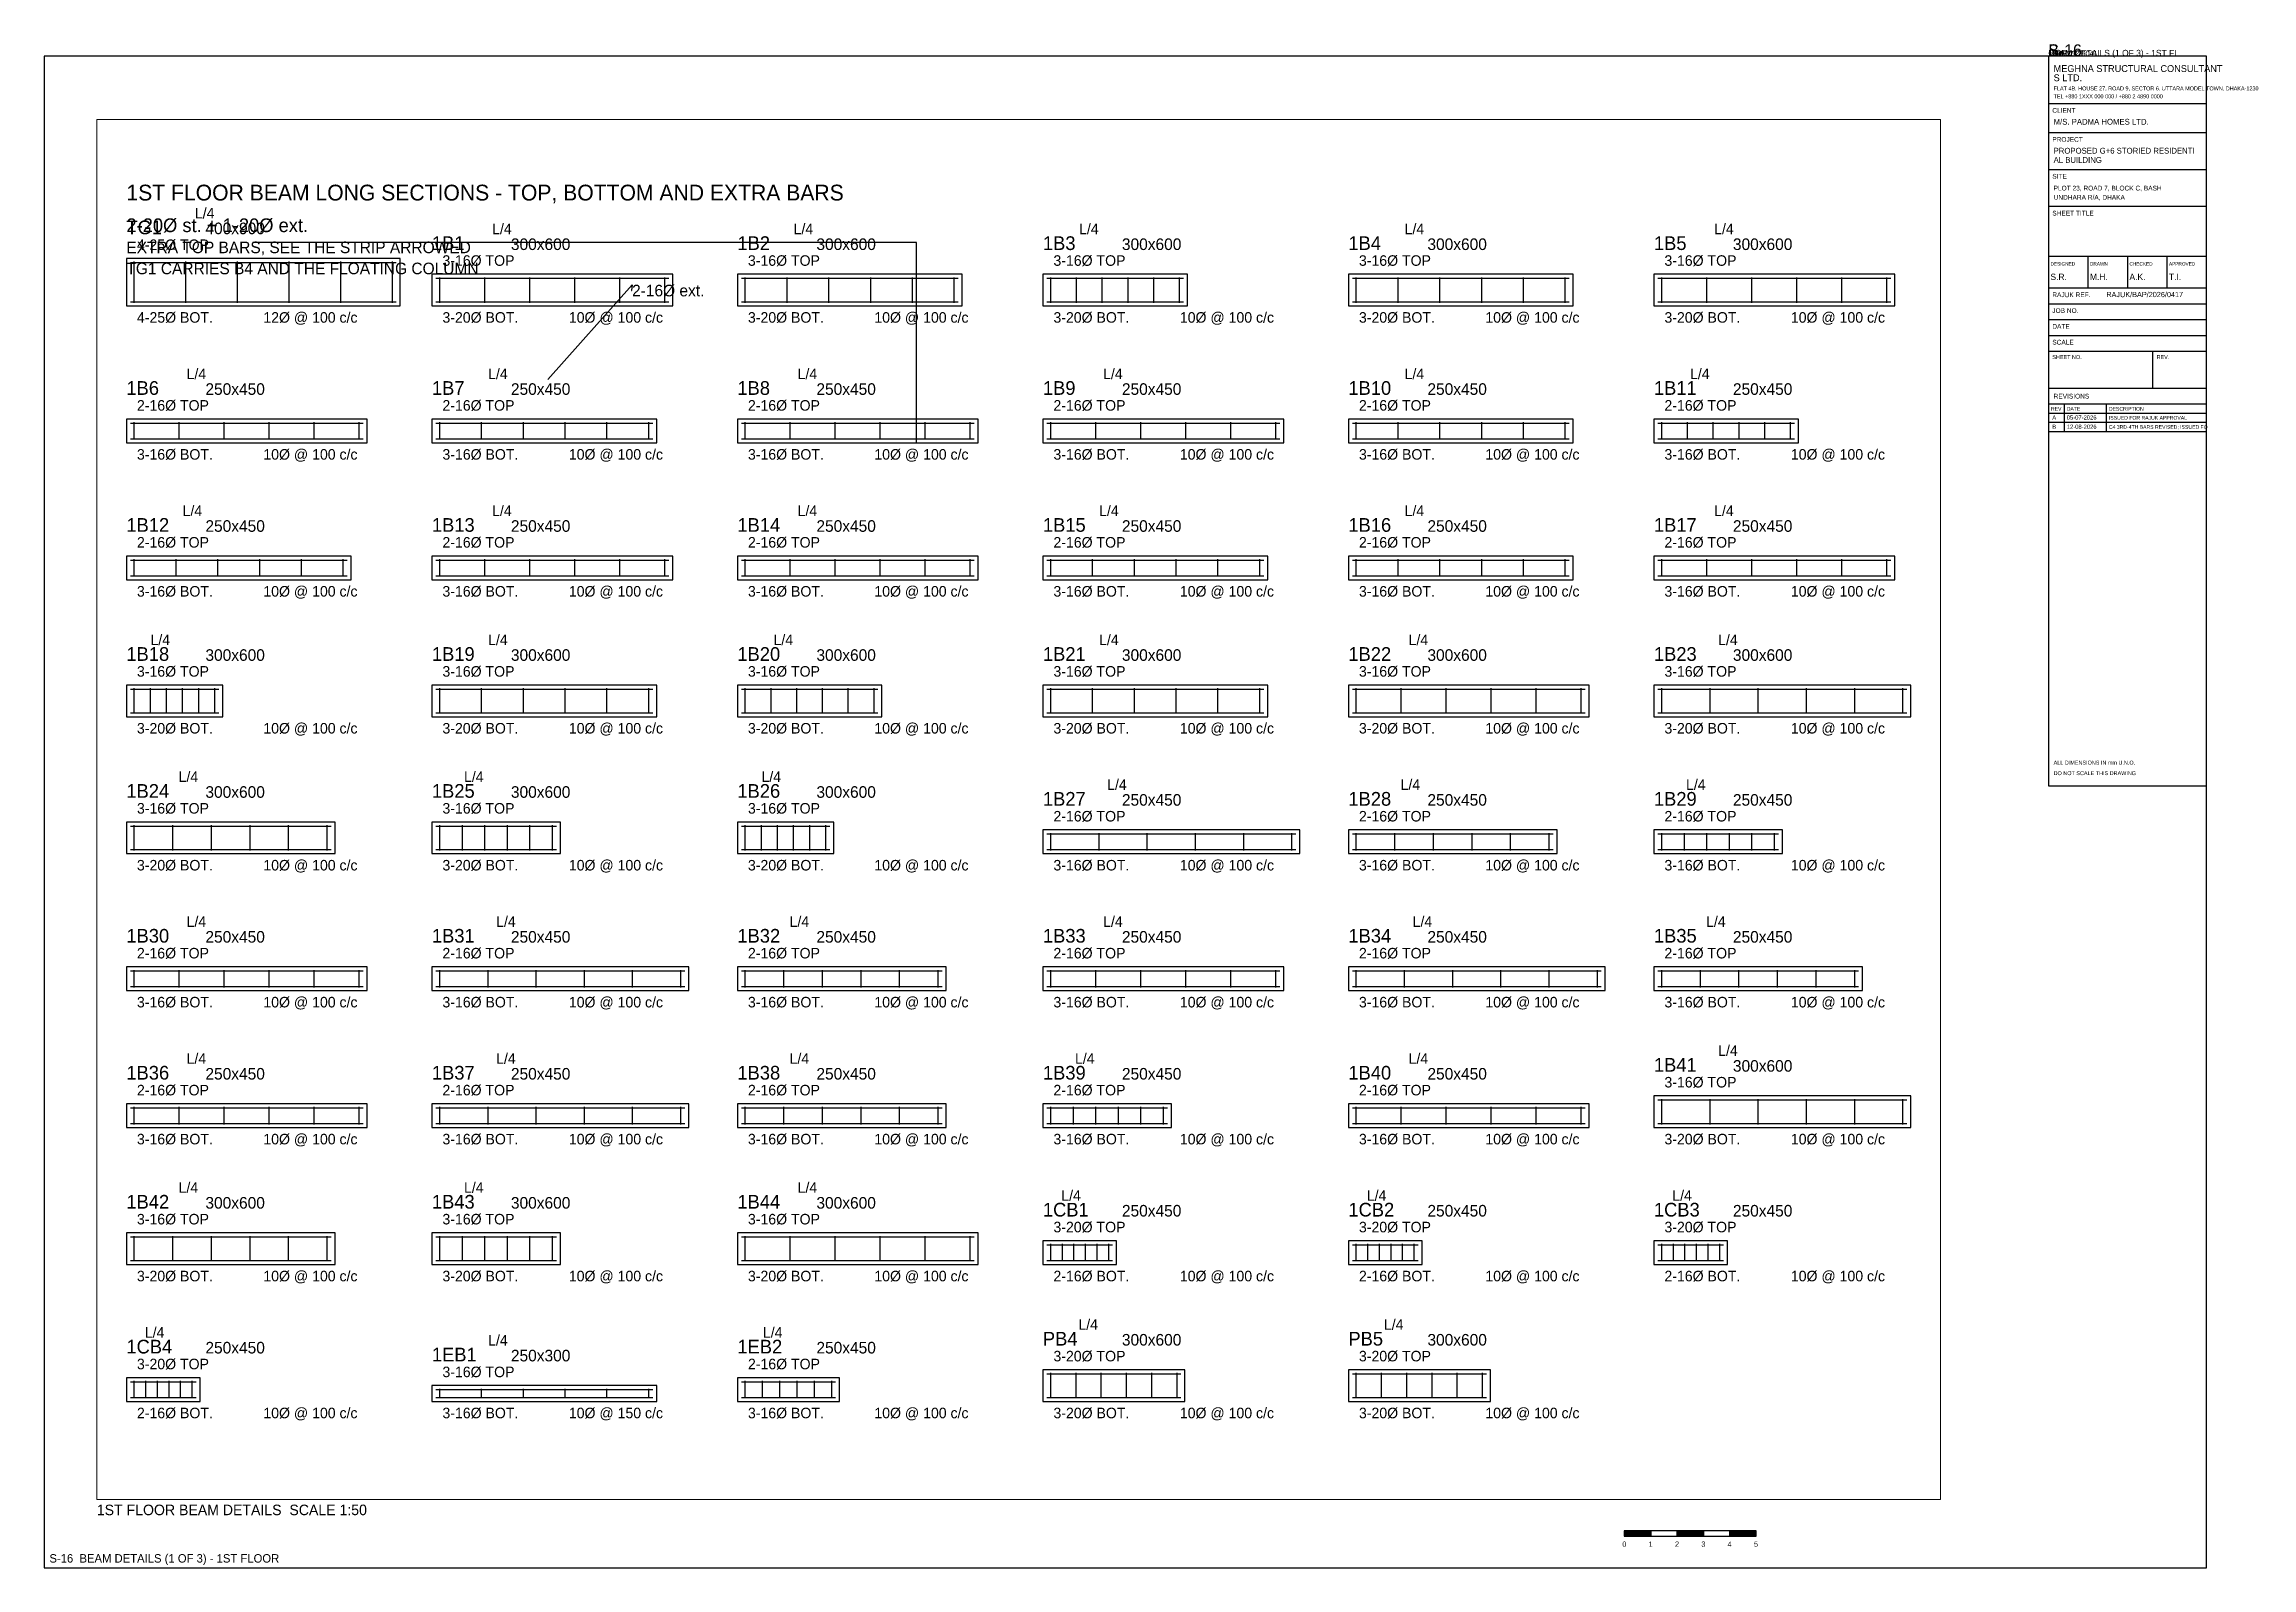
# Paper-space layout 'S-16 BEAM DETAILS (1 OF 3) - 1ST FLOOR' of a CAD drawing. Extents: x 10 to 848, y 10 to 589.
# The model-space entities are those that its viewports show. They can reach past a viewport. Long polylines and large blocks are cut down to what shows.
import ezdxf
from ezdxf import colors
from ezdxf.entities.mleader import LeaderData, LeaderLine
from ezdxf.enums import TextEntityAlignment as Align
from ezdxf.math import Vec2, Vec3

# ---------------------------------------------------------------- set-up
doc = ezdxf.new("R2010")
doc.units = 0
for name, color, linetype in [('Beam Line', 4, 'Continuous'), ('Dimension', 6, 'Continuous'), ('Rod-1', 6, 'Continuous'), ('Rod-2', 2, 'Continuous'), ('Rod-Stirrup', 3, 'Continuous'), ('Sheet', 7, 'Continuous'), ('Text-1', 7, 'Continuous'), ('Text-2', 7, 'Continuous'), ('TITLE', 7, 'Continuous')]:
    doc.layers.add(name, color=color, linetype=linetype)
doc.styles.add('OpenSansCondensed-Light', font='OpenSansCondensed-Light.ttf')
doc.dimstyles.new('EZDXF', dxfattribs={"dimtxt": 0.25, "dimasz": 0.175, "dimexe": 0.375, "dimexo": 0.125, "dimgap": 0.1, "dimtad": 1, "dimlfac": 100, "dimzin": 12, "dimdsep": 46, "dimtxsty": 'OpenSansCondensed-Light', "dimblk": 'ARCHTICK', "dimcen": 2.5, "dimazin": 3, "dimtfac": 0.5, "dimtmove": 2, "dimatfit": 3})

# ---------------------------------------------------------------- blocks, each defined once
blk = doc.blocks.new('TITLE_BLOCK')
at = {"layer": 'TITLE'}
for p, q in [((0, -18), (60, -18)), ((0, -29), (60, -29)), ((0, -43), (60, -43)), ((0, -57), (60, -57)), ((0, -76), (60, -76)), ((0, -76), (0, -88)), ((15, -76), (15, -88)), ((30, -76), (30, -88)), ((45, -76), (45, -88)), ((0, -88), (60, -88)), ((0, -94), (60, -94)), ((0, -100), (60, -100)), ((0, -106), (60, -106)), ((0, -112), (60, -112)), ((39.6, -112), (39.6, -126)), ((0, -126), (60, -126)), ((0, -132), (60, -132)), ((0, -132), (60, -132)), ((6, -132), (6, -142.5)), ((22, -132), (22, -142.5)), ((0, -135.5), (60, -135.5)), ((0, -139), (60, -139)), ((0, -142.5), (60, -142.5))]:
    blk.add_line(p, q, dxfattribs=at)
blk.add_lwpolyline([(0, -277), (60, -277), (60, 0), (0, 0)], close=True, dxfattribs=at)
at = {"layer": 'Text-1'}
for tag, height in [('JOBNO', 2), ('SCALE', 2), ('SHEETTITLE', 2.4), ('SHEETTITLE2', 2.4), ('DATE', 2), ('SHEETNO', 4.5), ('REV', 4.5)]:
    blk.add_attdef(tag, (0, 0), '', height=height, dxfattribs=at)
at = {"layer": 'TITLE'}
for s, height, p in [('S LTD.', 2.6, (2, -9.5)), ('MEGHNA STRUCTURAL CONSULTANT', 2.6, (2, -6)), ('TEL +880 1XXX 000 000 / +880 2 4890 0000', 1.5, (2, -16)), ('FLAT 4B, HOUSE 27, ROAD 9, SECTOR 6, UTTARA MODEL TOWN, DHAKA-1230', 1.5, (2, -13)), ('CLIENT', 1.8, (1.5, -21.5)), ('M/S. PADMA HOMES LTD.', 2.2, (2, -26)), ('PROJECT', 1.8, (1.5, -32.5)), ('AL BUILDING', 2.2, (2, -40.5)), ('PROPOSED G+6 STORIED RESIDENTI', 2.2, (2, -37)), ('SITE', 1.8, (1.5, -46.5)), ('PLOT 23, ROAD 7, BLOCK C, BASH', 1.8, (2, -51)), ('SHEET TITLE', 1.8, (1.5, -60.5)), ('UNDHARA R/A, DHAKA', 1.8, (2, -54.5)), ('DESIGNED', 1.3, (0.8, -79.5)), ('S.R.', 2.4, (0.8, -85)), ('DRAWN', 1.3, (15.8, -79.5)), ('M.H.', 2.4, (15.8, -85)), ('A.K.', 2.4, (30.8, -85)), ('CHECKED', 1.3, (30.8, -79.5)), ('APPROVED', 1.3, (45.8, -79.5)), ('T.I.', 2.4, (45.8, -85)), ('RAJUK REF.', 1.8, (1.5, -91.5)), ('RAJUK/BAP/2026/0417', 2, (22, -91.5)), ('JOB NO.', 1.8, (1.5, -97.5)), ('SCALE', 1.8, (1.5, -109.5)), ('DATE', 1.8, (1.5, -103.5)), ('SHEET NO.', 1.5, (1.5, -115)), ('REV.', 1.5, (41.1, -115)), ('REV', 1.4, (1, -134.6)), ('REVISIONS', 1.8, (2, -130)), ('DATE', 1.4, (7, -134.6)), ('DESCRIPTION', 1.4, (23, -134.6)), ('ALL DIMENSIONS IN mm U.N.O.', 1.5, (2, -269)), ('DO NOT SCALE THIS DRAWING', 1.5, (2, -273))]:
    blk.add_text(s, height=height, dxfattribs=at).set_placement(p)
blk = doc.blocks.new('SCALE_BAR')
at = {"layer": 'Sheet'}
h = blk.add_hatch(color=7, dxfattribs=at)
h.dxf.hatch_style = 1
h.paths.add_polyline_path([(0, 0), (10, 0), (10, 2), (0, 2)])
h = blk.add_hatch(color=7, dxfattribs=at)
h.dxf.hatch_style = 1
h.paths.add_polyline_path([(20, 0), (30, 0), (30, 2), (20, 2)])
h = blk.add_hatch(color=7, dxfattribs=at)
h.dxf.hatch_style = 1
h.paths.add_polyline_path([(40, 0), (50, 0), (50, 2), (40, 2)])
for points in [[(0, 0), (10, 0), (10, 2), (0, 2)], [(10, 0), (20, 0), (20, 2), (10, 2)], [(20, 0), (30, 0), (30, 2), (20, 2)], [(30, 0), (40, 0), (40, 2), (30, 2)], [(40, 0), (50, 0), (50, 2), (40, 2)]]:
    blk.add_lwpolyline(points, close=True, dxfattribs=at)
for s, p in [('0', (0, -4)), ('1', (10, -4)), ('2', (20, -4)), ('3', (30, -4)), ('4', (40, -4)), ('5', (50, -4))]:
    blk.add_text(s, height=2, dxfattribs=at).set_placement(p, align=Align.CENTER)
at = {"layer": 'Text-1'}
blk.add_attdef('UNIT', (0, 0), '', height=2, dxfattribs=at)
blk = doc.blocks.new('_ARCHTICK')
at = {"color": 0, "linetype": 'BYBLOCK', "const_width": 0.15}
blk.add_lwpolyline([(-0.5, -0.5), (0.5, 0.5)], dxfattribs=at)

msp = doc.modelspace()

# ---------------------------------------------------------------- linework, layer by layer
at = {"layer": 'Beam Line'}
for points in [[(400000, -800000), (405200, -800000), (405200, -799100), (400000, -799100)], [(405800, -800000), (410372, -800000), (410372, -799400), (405800, -799400)], [(411600, -800000), (415867.2, -800000), (415867.2, -799400), (411600, -799400)], [(417400, -800000), (420143.2, -800000), (420143.2, -799400), (417400, -799400)], [(423200, -800000), (427467.2, -800000), (427467.2, -799400), (423200, -799400)], [(429000, -800000), (433572, -800000), (433572, -799400), (429000, -799400)], [(400000, -802600), (404572, -802600), (404572, -802150), (400000, -802150)], [(405800, -802600), (410067.2, -802600), (410067.2, -802150), (405800, -802150)], [(411600, -802600), (416172, -802600), (416172, -802150), (411600, -802150)], [(417400, -802600), (421972, -802600), (421972, -802150), (417400, -802150)], [(423200, -802600), (427467.2, -802600), (427467.2, -802150), (423200, -802150)], [(429000, -802600), (431743.2, -802600), (431743.2, -802150), (429000, -802150)], [(400000, -805200), (404267.2, -805200), (404267.2, -804750), (400000, -804750)], [(405800, -805200), (410372, -805200), (410372, -804750), (405800, -804750)], [(411600, -805200), (416172, -805200), (416172, -804750), (411600, -804750)], [(417400, -805200), (421667.2, -805200), (421667.2, -804750), (417400, -804750)], [(423200, -805200), (427467.2, -805200), (427467.2, -804750), (423200, -804750)], [(429000, -805200), (433572, -805200), (433572, -804750), (429000, -804750)], [(400000, -807800), (401828.8, -807800), (401828.8, -807200), (400000, -807200)], [(405800, -807800), (410067.2, -807800), (410067.2, -807200), (405800, -807200)], [(411600, -807800), (414343.2, -807800), (414343.2, -807200), (411600, -807200)], [(417400, -807800), (421667.2, -807800), (421667.2, -807200), (417400, -807200)], [(423200, -807800), (427772, -807800), (427772, -807200), (423200, -807200)], [(429000, -807800), (433876.8, -807800), (433876.8, -807200), (429000, -807200)], [(400000, -810400), (403962.4, -810400), (403962.4, -809800), (400000, -809800)], [(405800, -810400), (408238.4, -810400), (408238.4, -809800), (405800, -809800)], [(411600, -810400), (413428.8, -810400), (413428.8, -809800), (411600, -809800)], [(417400, -810400), (422276.8, -810400), (422276.8, -809950), (417400, -809950)], [(423200, -810400), (427162.4, -810400), (427162.4, -809950), (423200, -809950)], [(429000, -810400), (431438.4, -810400), (431438.4, -809950), (429000, -809950)], [(400000, -813000), (404572, -813000), (404572, -812550), (400000, -812550)], [(405800, -813000), (410676.8, -813000), (410676.8, -812550), (405800, -812550)], [(411600, -813000), (415562.4, -813000), (415562.4, -812550), (411600, -812550)], [(417400, -813000), (421972, -813000), (421972, -812550), (417400, -812550)], [(423200, -813000), (428076.8, -813000), (428076.8, -812550), (423200, -812550)], [(429000, -813000), (432962.4, -813000), (432962.4, -812550), (429000, -812550)], [(400000, -815600), (404572, -815600), (404572, -815150), (400000, -815150)], [(405800, -815600), (410676.8, -815600), (410676.8, -815150), (405800, -815150)], [(411600, -815600), (415562.4, -815600), (415562.4, -815150), (411600, -815150)], [(417400, -815600), (419838.4, -815600), (419838.4, -815150), (417400, -815150)], [(423200, -815600), (427772, -815600), (427772, -815150), (423200, -815150)], [(429000, -815600), (433876.8, -815600), (433876.8, -815000), (429000, -815000)], [(400000, -818200), (403962.4, -818200), (403962.4, -817600), (400000, -817600)], [(405800, -818200), (408238.4, -818200), (408238.4, -817600), (405800, -817600)], [(411600, -818200), (416172, -818200), (416172, -817600), (411600, -817600)], [(417400, -818200), (418799, -818200), (418799, -817750), (417400, -817750)], [(423200, -818200), (424599, -818200), (424599, -817750), (423200, -817750)], [(429000, -818200), (430399, -818200), (430399, -817750), (429000, -817750)], [(417400, -820800), (420096.6, -820800), (420096.6, -820200), (417400, -820200)], [(423200, -820800), (425896.6, -820800), (425896.6, -820200), (423200, -820200)], [(400000, -820800), (401399, -820800), (401399, -820350), (400000, -820350)], [(405800, -820800), (410067.2, -820800), (410067.2, -820500), (405800, -820500)], [(411600, -820800), (413539.7, -820800), (413539.7, -820350), (411600, -820350)]]:
    msp.add_lwpolyline(points, close=True, dxfattribs=at)
at = {"layer": 'Rod-1'}
for p, q in [((400076, -799176), (405124, -799176)), ((405876, -799476), (410296, -799476)), ((411676, -799476), (415791.2, -799476)), ((417476, -799476), (420067.2, -799476)), ((423276, -799476), (427391.2, -799476)), ((429076, -799476), (433496, -799476)), ((400076, -802226), (404496, -802226)), ((405876, -802226), (409991.2, -802226)), ((411676, -802226), (416096, -802226)), ((417476, -802226), (421896, -802226)), ((423276, -802226), (427391.2, -802226)), ((429076, -802226), (431667.2, -802226)), ((400076, -804826), (404191.2, -804826)), ((405876, -804826), (410296, -804826)), ((411676, -804826), (416096, -804826)), ((417476, -804826), (421591.2, -804826)), ((423276, -804826), (427391.2, -804826)), ((429076, -804826), (433496, -804826)), ((400076, -807276), (401752.8, -807276)), ((405876, -807276), (409991.2, -807276)), ((411676, -807276), (414267.2, -807276)), ((417476, -807276), (421591.2, -807276)), ((423276, -807276), (427696, -807276)), ((429076, -807276), (433800.8, -807276)), ((400076, -809876), (403886.4, -809876)), ((405876, -809876), (408162.4, -809876)), ((411676, -809876), (413352.8, -809876)), ((417476, -810026), (422200.8, -810026)), ((423276, -810026), (427086.4, -810026)), ((429076, -810026), (431362.4, -810026)), ((400076, -812626), (404496, -812626)), ((405876, -812626), (410600.8, -812626)), ((411676, -812626), (415486.4, -812626)), ((417476, -812626), (421896, -812626)), ((423276, -812626), (428000.8, -812626)), ((429076, -812626), (432886.4, -812626)), ((429076, -815076), (433800.8, -815076)), ((400076, -815226), (404496, -815226)), ((405876, -815226), (410600.8, -815226)), ((411676, -815226), (415486.4, -815226)), ((417476, -815226), (419762.4, -815226)), ((423276, -815226), (427696, -815226)), ((400076, -817676), (403886.4, -817676)), ((405876, -817676), (408162.4, -817676)), ((411676, -817676), (416096, -817676)), ((417476, -817826), (418723, -817826)), ((423276, -817826), (424523, -817826)), ((429076, -817826), (430323, -817826)), ((400076, -820426), (401323, -820426)), ((405876, -820576), (409991.2, -820576)), ((411676, -820426), (413463.7, -820426)), ((417476, -820276), (420020.6, -820276)), ((423276, -820276), (425820.6, -820276))]:
    msp.add_line(p, q, dxfattribs=at)
at = {"layer": 'Rod-2'}
for p, q in [((400076, -799924), (405124, -799924)), ((405876, -799924), (410296, -799924)), ((411676, -799924), (415791.2, -799924)), ((417476, -799924), (420067.2, -799924)), ((423276, -799924), (427391.2, -799924)), ((429076, -799924), (433496, -799924)), ((400076, -802524), (404496, -802524)), ((405876, -802524), (409991.2, -802524)), ((411676, -802524), (416096, -802524)), ((417476, -802524), (421896, -802524)), ((423276, -802524), (427391.2, -802524)), ((429076, -802524), (431667.2, -802524)), ((400076, -805124), (404191.2, -805124)), ((405876, -805124), (410296, -805124)), ((411676, -805124), (416096, -805124)), ((417476, -805124), (421591.2, -805124)), ((423276, -805124), (427391.2, -805124)), ((429076, -805124), (433496, -805124)), ((400076, -807724), (401752.8, -807724)), ((405876, -807724), (409991.2, -807724)), ((411676, -807724), (414267.2, -807724)), ((417476, -807724), (421591.2, -807724)), ((423276, -807724), (427696, -807724)), ((429076, -807724), (433800.8, -807724)), ((400076, -810324), (403886.4, -810324)), ((405876, -810324), (408162.4, -810324)), ((411676, -810324), (413352.8, -810324)), ((417476, -810324), (422200.8, -810324)), ((423276, -810324), (427086.4, -810324)), ((429076, -810324), (431362.4, -810324)), ((400076, -812924), (404496, -812924)), ((405876, -812924), (410600.8, -812924)), ((411676, -812924), (415486.4, -812924)), ((417476, -812924), (421896, -812924)), ((423276, -812924), (428000.8, -812924)), ((429076, -812924), (432886.4, -812924)), ((400076, -815524), (404496, -815524)), ((405876, -815524), (410600.8, -815524)), ((411676, -815524), (415486.4, -815524)), ((417476, -815524), (419762.4, -815524)), ((423276, -815524), (427696, -815524)), ((429076, -815524), (433800.8, -815524)), ((400076, -818124), (403886.4, -818124)), ((405876, -818124), (408162.4, -818124)), ((411676, -818124), (416096, -818124)), ((417476, -818124), (418723, -818124)), ((423276, -818124), (424523, -818124)), ((429076, -818124), (430323, -818124)), ((400076, -820724), (401323, -820724)), ((405876, -820724), (409991.2, -820724)), ((411676, -820724), (413463.7, -820724)), ((417476, -820724), (420020.6, -820724)), ((423276, -820724), (425820.6, -820724))]:
    msp.add_line(p, q, dxfattribs=at)
at = {"layer": 'Rod-Stirrup'}
for p, q in [((400150, -799940), (400150, -799160)), ((401130, -799940), (401130, -799160)), ((402110, -799940), (402110, -799160)), ((403090, -799940), (403090, -799160)), ((404070, -799940), (404070, -799160)), ((405050, -799940), (405050, -799160)), ((405950, -799940), (405950, -799460)), ((406804.4, -799940), (406804.4, -799460)), ((407658.8, -799940), (407658.8, -799460)), ((408513.2, -799940), (408513.2, -799460)), ((409367.6, -799940), (409367.6, -799460)), ((410222, -799940), (410222, -799460)), ((411750, -799940), (411750, -799460)), ((412543.4, -799940), (412543.4, -799460)), ((413336.9, -799940), (413336.9, -799460)), ((414130.3, -799940), (414130.3, -799460)), ((414923.8, -799940), (414923.8, -799460)), ((415717.2, -799940), (415717.2, -799460)), ((417550, -799940), (417550, -799460)), ((418038.6, -799940), (418038.6, -799460)), ((418527.3, -799940), (418527.3, -799460)), ((419015.9, -799940), (419015.9, -799460)), ((419504.6, -799940), (419504.6, -799460)), ((419993.2, -799940), (419993.2, -799460)), ((423350, -799940), (423350, -799460)), ((424143.4, -799940), (424143.4, -799460)), ((424936.9, -799940), (424936.9, -799460)), ((425730.3, -799940), (425730.3, -799460)), ((426523.8, -799940), (426523.8, -799460)), ((427317.2, -799940), (427317.2, -799460)), ((429150, -799940), (429150, -799460)), ((430004.4, -799940), (430004.4, -799460)), ((430858.8, -799940), (430858.8, -799460)), ((431713.2, -799940), (431713.2, -799460)), ((432567.6, -799940), (432567.6, -799460)), ((433422, -799940), (433422, -799460)), ((400150, -802540), (400150, -802210)), ((401004.4, -802540), (401004.4, -802210)), ((401858.8, -802540), (401858.8, -802210)), ((402713.2, -802540), (402713.2, -802210)), ((403567.6, -802540), (403567.6, -802210)), ((404422, -802540), (404422, -802210)), ((405950, -802540), (405950, -802210)), ((406743.4, -802540), (406743.4, -802210)), ((407536.9, -802540), (407536.9, -802210)), ((408330.3, -802540), (408330.3, -802210)), ((409123.8, -802540), (409123.8, -802210)), ((409917.2, -802540), (409917.2, -802210)), ((411750, -802540), (411750, -802210)), ((412604.4, -802540), (412604.4, -802210)), ((413458.8, -802540), (413458.8, -802210)), ((414313.2, -802540), (414313.2, -802210)), ((415167.6, -802540), (415167.6, -802210)), ((416022, -802540), (416022, -802210)), ((417550, -802540), (417550, -802210)), ((418404.4, -802540), (418404.4, -802210)), ((419258.8, -802540), (419258.8, -802210)), ((420113.2, -802540), (420113.2, -802210)), ((420967.6, -802540), (420967.6, -802210)), ((421822, -802540), (421822, -802210)), ((423350, -802540), (423350, -802210)), ((424143.4, -802540), (424143.4, -802210)), ((424936.9, -802540), (424936.9, -802210)), ((425730.3, -802540), (425730.3, -802210)), ((426523.8, -802540), (426523.8, -802210)), ((427317.2, -802540), (427317.2, -802210)), ((429150, -802540), (429150, -802210)), ((429638.6, -802540), (429638.6, -802210)), ((430127.3, -802540), (430127.3, -802210)), ((430615.9, -802540), (430615.9, -802210)), ((431104.6, -802540), (431104.6, -802210)), ((431593.2, -802540), (431593.2, -802210)), ((400150, -805140), (400150, -804810)), ((400943.4, -805140), (400943.4, -804810)), ((401736.9, -805140), (401736.9, -804810)), ((402530.3, -805140), (402530.3, -804810)), ((403323.8, -805140), (403323.8, -804810)), ((404117.2, -805140), (404117.2, -804810)), ((405950, -805140), (405950, -804810)), ((406804.4, -805140), (406804.4, -804810)), ((407658.8, -805140), (407658.8, -804810)), ((408513.2, -805140), (408513.2, -804810)), ((409367.6, -805140), (409367.6, -804810)), ((410222, -805140), (410222, -804810)), ((411750, -805140), (411750, -804810)), ((412604.4, -805140), (412604.4, -804810)), ((413458.8, -805140), (413458.8, -804810)), ((414313.2, -805140), (414313.2, -804810)), ((415167.6, -805140), (415167.6, -804810)), ((416022, -805140), (416022, -804810)), ((417550, -805140), (417550, -804810)), ((418343.4, -805140), (418343.4, -804810)), ((419136.9, -805140), (419136.9, -804810)), ((419930.3, -805140), (419930.3, -804810)), ((420723.8, -805140), (420723.8, -804810)), ((421517.2, -805140), (421517.2, -804810)), ((423350, -805140), (423350, -804810)), ((424143.4, -805140), (424143.4, -804810)), ((424936.9, -805140), (424936.9, -804810)), ((425730.3, -805140), (425730.3, -804810)), ((426523.8, -805140), (426523.8, -804810)), ((427317.2, -805140), (427317.2, -804810)), ((429150, -805140), (429150, -804810)), ((430004.4, -805140), (430004.4, -804810)), ((430858.8, -805140), (430858.8, -804810)), ((431713.2, -805140), (431713.2, -804810)), ((432567.6, -805140), (432567.6, -804810)), ((433422, -805140), (433422, -804810)), ((400150, -807740), (400150, -807260)), ((400455.8, -807740), (400455.8, -807260)), ((400761.5, -807740), (400761.5, -807260)), ((401067.3, -807740), (401067.3, -807260)), ((401373, -807740), (401373, -807260)), ((401678.8, -807740), (401678.8, -807260)), ((405950, -807740), (405950, -807260)), ((406743.4, -807740), (406743.4, -807260)), ((407536.9, -807740), (407536.9, -807260)), ((408330.3, -807740), (408330.3, -807260)), ((409123.8, -807740), (409123.8, -807260)), ((409917.2, -807740), (409917.2, -807260)), ((411750, -807740), (411750, -807260)), ((412238.6, -807740), (412238.6, -807260)), ((412727.3, -807740), (412727.3, -807260)), ((413215.9, -807740), (413215.9, -807260)), ((413704.6, -807740), (413704.6, -807260)), ((414193.2, -807740), (414193.2, -807260)), ((417550, -807740), (417550, -807260)), ((418343.4, -807740), (418343.4, -807260)), ((419136.9, -807740), (419136.9, -807260)), ((419930.3, -807740), (419930.3, -807260)), ((420723.8, -807740), (420723.8, -807260)), ((421517.2, -807740), (421517.2, -807260)), ((423350, -807740), (423350, -807260)), ((424204.4, -807740), (424204.4, -807260)), ((425058.8, -807740), (425058.8, -807260)), ((425913.2, -807740), (425913.2, -807260)), ((426767.6, -807740), (426767.6, -807260)), ((427622, -807740), (427622, -807260)), ((429150, -807740), (429150, -807260)), ((430065.4, -807740), (430065.4, -807260)), ((430980.7, -807740), (430980.7, -807260)), ((431896.1, -807740), (431896.1, -807260)), ((432811.4, -807740), (432811.4, -807260)), ((433726.8, -807740), (433726.8, -807260)), ((400150, -810340), (400150, -809860)), ((400882.5, -810340), (400882.5, -809860)), ((401615, -810340), (401615, -809860)), ((402347.4, -810340), (402347.4, -809860)), ((403079.9, -810340), (403079.9, -809860)), ((403812.4, -810340), (403812.4, -809860)), ((405950, -810340), (405950, -809860)), ((406377.7, -810340), (406377.7, -809860)), ((406805.4, -810340), (406805.4, -809860)), ((407233, -810340), (407233, -809860)), ((407660.7, -810340), (407660.7, -809860)), ((408088.4, -810340), (408088.4, -809860)), ((411750, -810340), (411750, -809860)), ((412055.8, -810340), (412055.8, -809860)), ((412361.5, -810340), (412361.5, -809860)), ((412667.3, -810340), (412667.3, -809860)), ((412973, -810340), (412973, -809860)), ((413278.8, -810340), (413278.8, -809860)), ((417550, -810340), (417550, -810010)), ((418465.4, -810340), (418465.4, -810010)), ((419380.7, -810340), (419380.7, -810010)), ((420296.1, -810340), (420296.1, -810010)), ((421211.4, -810340), (421211.4, -810010)), ((422126.8, -810340), (422126.8, -810010)), ((423350, -810340), (423350, -810010)), ((424082.5, -810340), (424082.5, -810010)), ((424815, -810340), (424815, -810010)), ((425547.4, -810340), (425547.4, -810010)), ((426279.9, -810340), (426279.9, -810010)), ((427012.4, -810340), (427012.4, -810010)), ((429150, -810340), (429150, -810010)), ((429577.7, -810340), (429577.7, -810010)), ((430005.4, -810340), (430005.4, -810010)), ((430433, -810340), (430433, -810010)), ((430860.7, -810340), (430860.7, -810010)), ((431288.4, -810340), (431288.4, -810010)), ((400150, -812940), (400150, -812610)), ((401004.4, -812940), (401004.4, -812610)), ((401858.8, -812940), (401858.8, -812610)), ((402713.2, -812940), (402713.2, -812610)), ((403567.6, -812940), (403567.6, -812610)), ((404422, -812940), (404422, -812610)), ((405950, -812940), (405950, -812610)), ((406865.4, -812940), (406865.4, -812610)), ((407780.7, -812940), (407780.7, -812610)), ((408696.1, -812940), (408696.1, -812610)), ((409611.4, -812940), (409611.4, -812610)), ((410526.8, -812940), (410526.8, -812610)), ((411750, -812940), (411750, -812610)), ((412482.5, -812940), (412482.5, -812610)), ((413215, -812940), (413215, -812610)), ((413947.4, -812940), (413947.4, -812610)), ((414679.9, -812940), (414679.9, -812610)), ((415412.4, -812940), (415412.4, -812610)), ((417550, -812940), (417550, -812610)), ((418404.4, -812940), (418404.4, -812610)), ((419258.8, -812940), (419258.8, -812610)), ((420113.2, -812940), (420113.2, -812610)), ((420967.6, -812940), (420967.6, -812610)), ((421822, -812940), (421822, -812610)), ((423350, -812940), (423350, -812610)), ((424265.4, -812940), (424265.4, -812610)), ((425180.7, -812940), (425180.7, -812610)), ((426096.1, -812940), (426096.1, -812610)), ((427011.4, -812940), (427011.4, -812610)), ((427926.8, -812940), (427926.8, -812610)), ((429150, -812940), (429150, -812610)), ((429882.5, -812940), (429882.5, -812610)), ((430615, -812940), (430615, -812610)), ((431347.4, -812940), (431347.4, -812610)), ((432079.9, -812940), (432079.9, -812610)), ((432812.4, -812940), (432812.4, -812610)), ((400150, -815540), (400150, -815210)), ((401004.4, -815540), (401004.4, -815210)), ((401858.8, -815540), (401858.8, -815210)), ((402713.2, -815540), (402713.2, -815210)), ((403567.6, -815540), (403567.6, -815210)), ((404422, -815540), (404422, -815210)), ((405950, -815540), (405950, -815210)), ((406865.4, -815540), (406865.4, -815210)), ((407780.7, -815540), (407780.7, -815210)), ((408696.1, -815540), (408696.1, -815210)), ((409611.4, -815540), (409611.4, -815210)), ((410526.8, -815540), (410526.8, -815210)), ((411750, -815540), (411750, -815210)), ((412482.5, -815540), (412482.5, -815210)), ((413215, -815540), (413215, -815210)), ((413947.4, -815540), (413947.4, -815210)), ((414679.9, -815540), (414679.9, -815210)), ((415412.4, -815540), (415412.4, -815210)), ((417550, -815540), (417550, -815210)), ((417977.7, -815540), (417977.7, -815210)), ((418405.4, -815540), (418405.4, -815210)), ((418833, -815540), (418833, -815210)), ((419260.7, -815540), (419260.7, -815210)), ((419688.4, -815540), (419688.4, -815210)), ((423350, -815540), (423350, -815210)), ((424204.4, -815540), (424204.4, -815210)), ((425058.8, -815540), (425058.8, -815210)), ((425913.2, -815540), (425913.2, -815210)), ((426767.6, -815540), (426767.6, -815210)), ((427622, -815540), (427622, -815210)), ((429150, -815540), (429150, -815060)), ((430065.4, -815540), (430065.4, -815060)), ((430980.7, -815540), (430980.7, -815060)), ((431896.1, -815540), (431896.1, -815060)), ((432811.4, -815540), (432811.4, -815060)), ((433726.8, -815540), (433726.8, -815060)), ((400150, -818140), (400150, -817660)), ((400882.5, -818140), (400882.5, -817660)), ((401615, -818140), (401615, -817660)), ((402347.4, -818140), (402347.4, -817660)), ((403079.9, -818140), (403079.9, -817660)), ((403812.4, -818140), (403812.4, -817660)), ((405950, -818140), (405950, -817660)), ((406377.7, -818140), (406377.7, -817660)), ((406805.4, -818140), (406805.4, -817660)), ((407233, -818140), (407233, -817660)), ((407660.7, -818140), (407660.7, -817660)), ((408088.4, -818140), (408088.4, -817660)), ((411750, -818140), (411750, -817660)), ((412604.4, -818140), (412604.4, -817660)), ((413458.8, -818140), (413458.8, -817660)), ((414313.2, -818140), (414313.2, -817660)), ((415167.6, -818140), (415167.6, -817660)), ((416022, -818140), (416022, -817660)), ((417550, -818140), (417550, -817810)), ((417769.8, -818140), (417769.8, -817810)), ((417989.6, -818140), (417989.6, -817810)), ((418209.4, -818140), (418209.4, -817810)), ((418429.2, -818140), (418429.2, -817810)), ((418649, -818140), (418649, -817810)), ((423350, -818140), (423350, -817810)), ((423569.8, -818140), (423569.8, -817810)), ((423789.6, -818140), (423789.6, -817810)), ((424009.4, -818140), (424009.4, -817810)), ((424229.2, -818140), (424229.2, -817810)), ((424449, -818140), (424449, -817810)), ((429150, -818140), (429150, -817810)), ((429369.8, -818140), (429369.8, -817810)), ((429589.6, -818140), (429589.6, -817810)), ((429809.4, -818140), (429809.4, -817810)), ((430029.2, -818140), (430029.2, -817810)), ((430249, -818140), (430249, -817810)), ((400150, -820740), (400150, -820410)), ((400369.8, -820740), (400369.8, -820410)), ((400589.6, -820740), (400589.6, -820410)), ((400809.4, -820740), (400809.4, -820410)), ((401029.2, -820740), (401029.2, -820410)), ((401249, -820740), (401249, -820410)), ((405950, -820740), (405950, -820560)), ((406743.4, -820740), (406743.4, -820560)), ((407536.9, -820740), (407536.9, -820560)), ((408330.3, -820740), (408330.3, -820560)), ((409123.8, -820740), (409123.8, -820560)), ((409917.2, -820740), (409917.2, -820560)), ((411750, -820740), (411750, -820410)), ((412077.9, -820740), (412077.9, -820410)), ((412405.9, -820740), (412405.9, -820410)), ((412733.8, -820740), (412733.8, -820410)), ((413061.8, -820740), (413061.8, -820410)), ((413389.7, -820740), (413389.7, -820410)), ((417550, -820740), (417550, -820260)), ((418029.3, -820740), (418029.3, -820260)), ((418508.6, -820740), (418508.6, -820260)), ((418987.9, -820740), (418987.9, -820260)), ((419467.3, -820740), (419467.3, -820260)), ((419946.6, -820740), (419946.6, -820260)), ((423350, -820740), (423350, -820260)), ((423829.3, -820740), (423829.3, -820260)), ((424308.6, -820740), (424308.6, -820260)), ((424787.9, -820740), (424787.9, -820260)), ((425267.3, -820740), (425267.3, -820260)), ((425746.6, -820740), (425746.6, -820260))]:
    msp.add_line(p, q, dxfattribs=at)

# ---------------------------------------------------------------- texts
at = {"layer": 'Sheet'}
msp.add_text('1ST FLOOR BEAM LONG SECTIONS - TOP, BOTTOM AND EXTRA BARS', height=300, dxfattribs=at).set_placement((400000, -798000))
at = {"layer": 'Text-1'}
for s, height, p in [('TG1', 260, (400000, -798640)), ('400x900', 220, (401500, -798640)), ('1B1', 260, (405800, -798940)), ('300x600', 220, (407300, -798940)), ('1B2', 260, (411600, -798940)), ('300x600', 220, (413100, -798940)), ('1B3', 260, (417400, -798940)), ('300x600', 220, (418900, -798940)), ('1B4', 260, (423200, -798940)), ('300x600', 220, (424700, -798940)), ('1B5', 260, (429000, -798940)), ('300x600', 220, (430500, -798940)), ('1B6', 260, (400000, -801690)), ('250x450', 220, (401500, -801690)), ('1B7', 260, (405800, -801690)), ('250x450', 220, (407300, -801690)), ('1B8', 260, (411600, -801690)), ('250x450', 220, (413100, -801690)), ('1B9', 260, (417400, -801690)), ('250x450', 220, (418900, -801690)), ('1B10', 260, (423200, -801690)), ('250x450', 220, (424700, -801690)), ('1B11', 260, (429000, -801690)), ('250x450', 220, (430500, -801690)), ('1B12', 260, (400000, -804290)), ('250x450', 220, (401500, -804290)), ('1B13', 260, (405800, -804290)), ('250x450', 220, (407300, -804290)), ('1B14', 260, (411600, -804290)), ('250x450', 220, (413100, -804290)), ('1B15', 260, (417400, -804290)), ('250x450', 220, (418900, -804290)), ('1B16', 260, (423200, -804290)), ('250x450', 220, (424700, -804290)), ('1B17', 260, (429000, -804290)), ('250x450', 220, (430500, -804290)), ('1B18', 260, (400000, -806740)), ('300x600', 220, (401500, -806740)), ('1B19', 260, (405800, -806740)), ('300x600', 220, (407300, -806740)), ('1B20', 260, (411600, -806740)), ('300x600', 220, (413100, -806740)), ('1B21', 260, (417400, -806740)), ('300x600', 220, (418900, -806740)), ('1B22', 260, (423200, -806740)), ('300x600', 220, (424700, -806740)), ('1B23', 260, (429000, -806740)), ('300x600', 220, (430500, -806740)), ('1B24', 260, (400000, -809340)), ('300x600', 220, (401500, -809340)), ('1B25', 260, (405800, -809340)), ('300x600', 220, (407300, -809340)), ('1B26', 260, (411600, -809340)), ('300x600', 220, (413100, -809340)), ('1B27', 260, (417400, -809490)), ('250x450', 220, (418900, -809490)), ('1B28', 260, (423200, -809490)), ('250x450', 220, (424700, -809490)), ('1B29', 260, (429000, -809490)), ('250x450', 220, (430500, -809490)), ('1B30', 260, (400000, -812090)), ('1B31', 260, (405800, -812090)), ('1B32', 260, (411600, -812090)), ('1B33', 260, (417400, -812090)), ('1B34', 260, (423200, -812090)), ('1B35', 260, (429000, -812090)), ('250x450', 220, (401500, -812090)), ('250x450', 220, (407300, -812090)), ('250x450', 220, (413100, -812090)), ('250x450', 220, (418900, -812090)), ('250x450', 220, (424700, -812090)), ('250x450', 220, (430500, -812090)), ('1B41', 260, (429000, -814540)), ('300x600', 220, (430500, -814540)), ('1B36', 260, (400000, -814690)), ('250x450', 220, (401500, -814690)), ('1B37', 260, (405800, -814690)), ('250x450', 220, (407300, -814690)), ('1B38', 260, (411600, -814690)), ('250x450', 220, (413100, -814690)), ('1B39', 260, (417400, -814690)), ('250x450', 220, (418900, -814690)), ('1B40', 260, (423200, -814690)), ('250x450', 220, (424700, -814690)), ('1B42', 260, (400000, -817140)), ('1B43', 260, (405800, -817140)), ('1B44', 260, (411600, -817140)), ('300x600', 220, (401500, -817140)), ('300x600', 220, (407300, -817140)), ('300x600', 220, (413100, -817140)), ('1CB1', 260, (417400, -817290)), ('250x450', 220, (418900, -817290)), ('1CB2', 260, (423200, -817290)), ('250x450', 220, (424700, -817290)), ('1CB3', 260, (429000, -817290)), ('250x450', 220, (430500, -817290)), ('1CB4', 260, (400000, -819890)), ('250x450', 220, (401500, -819890)), ('1EB1', 260, (405800, -820040)), ('250x300', 220, (407300, -820040)), ('1EB2', 260, (411600, -819890)), ('250x450', 220, (413100, -819890)), ('PB4', 260, (417400, -819740)), ('300x600', 220, (418900, -819740)), ('PB5', 260, (423200, -819740)), ('300x600', 220, (424700, -819740))]:
    msp.add_text(s, height=height, dxfattribs=at).set_placement(p)
at = {"layer": 'Text-2'}
for s, height, p in [('2-20%%C st. + 1-20%%C ext.', 260, (400000, -798600)), ('L/4', 200, (401300, -798340)), ('L/4', 200, (406943, -798640)), ('L/4', 200, (412666.8, -798640)), ('L/4', 200, (418085.8, -798640)), ('L/4', 200, (424266.8, -798640)), ('L/4', 200, (430143, -798640)), ('EXTRA TOP BARS, SEE THE STRIP ARROWED', 220, (400000, -799000)), ('4-25%%C TOP', 200, (400200, -798940)), ('TG1 CARRIES B4 AND THE FLOATING COLUMN', 220, (400000, -799400)), ('3-16%%C TOP', 200, (406000, -799240)), ('3-16%%C TOP', 200, (411800, -799240)), ('3-16%%C TOP', 200, (417600, -799240)), ('3-16%%C TOP', 200, (423400, -799240)), ('3-16%%C TOP', 200, (429200, -799240)), ('4-25%%C BOT.', 200, (400200, -800320)), ('12%%C @ 100 c/c', 200, (402600, -800320)), ('3-20%%C BOT.', 200, (406000, -800320)), ('10%%C @ 100 c/c', 200, (408400, -800320)), ('3-20%%C BOT.', 200, (411800, -800320)), ('10%%C @ 100 c/c', 200, (414200, -800320)), ('3-20%%C BOT.', 200, (417600, -800320)), ('10%%C @ 100 c/c', 200, (420000, -800320)), ('3-20%%C BOT.', 200, (423400, -800320)), ('10%%C @ 100 c/c', 200, (425800, -800320)), ('3-20%%C BOT.', 200, (429200, -800320)), ('10%%C @ 100 c/c', 200, (431600, -800320)), ('L/4', 200, (401143, -801390)), ('L/4', 200, (406866.8, -801390)), ('L/4', 200, (412743, -801390)), ('L/4', 200, (418543, -801390)), ('L/4', 200, (424266.8, -801390)), ('L/4', 200, (429685.8, -801390)), ('2-16%%C TOP', 200, (400200, -801990)), ('2-16%%C TOP', 200, (406000, -801990)), ('2-16%%C TOP', 200, (411800, -801990)), ('2-16%%C TOP', 200, (417600, -801990)), ('2-16%%C TOP', 200, (423400, -801990)), ('2-16%%C TOP', 200, (429200, -801990)), ('3-16%%C BOT.', 200, (400200, -802920)), ('10%%C @ 100 c/c', 200, (402600, -802920)), ('3-16%%C BOT.', 200, (406000, -802920)), ('10%%C @ 100 c/c', 200, (408400, -802920)), ('3-16%%C BOT.', 200, (411800, -802920)), ('10%%C @ 100 c/c', 200, (414200, -802920)), ('3-16%%C BOT.', 200, (417600, -802920)), ('10%%C @ 100 c/c', 200, (420000, -802920)), ('3-16%%C BOT.', 200, (423400, -802920)), ('10%%C @ 100 c/c', 200, (425800, -802920)), ('3-16%%C BOT.', 200, (429200, -802920)), ('10%%C @ 100 c/c', 200, (431600, -802920)), ('L/4', 200, (401066.8, -803990)), ('L/4', 200, (406943, -803990)), ('L/4', 200, (412743, -803990)), ('L/4', 200, (418466.8, -803990)), ('L/4', 200, (424266.8, -803990)), ('L/4', 200, (430143, -803990)), ('2-16%%C TOP', 200, (400200, -804590)), ('2-16%%C TOP', 200, (406000, -804590)), ('2-16%%C TOP', 200, (411800, -804590)), ('2-16%%C TOP', 200, (417600, -804590)), ('2-16%%C TOP', 200, (423400, -804590)), ('2-16%%C TOP', 200, (429200, -804590)), ('3-16%%C BOT.', 200, (400200, -805520)), ('10%%C @ 100 c/c', 200, (402600, -805520)), ('3-16%%C BOT.', 200, (406000, -805520)), ('10%%C @ 100 c/c', 200, (408400, -805520)), ('3-16%%C BOT.', 200, (411800, -805520)), ('10%%C @ 100 c/c', 200, (414200, -805520)), ('3-16%%C BOT.', 200, (417600, -805520)), ('10%%C @ 100 c/c', 200, (420000, -805520)), ('3-16%%C BOT.', 200, (423400, -805520)), ('10%%C @ 100 c/c', 200, (425800, -805520)), ('3-16%%C BOT.', 200, (429200, -805520)), ('10%%C @ 100 c/c', 200, (431600, -805520)), ('L/4', 200, (400457.2, -806440)), ('L/4', 200, (406866.8, -806440)), ('L/4', 200, (412285.8, -806440)), ('L/4', 200, (418466.8, -806440)), ('L/4', 200, (424343, -806440)), ('L/4', 200, (430219.2, -806440)), ('3-16%%C TOP', 200, (400200, -807040)), ('3-16%%C TOP', 200, (406000, -807040)), ('3-16%%C TOP', 200, (411800, -807040)), ('3-16%%C TOP', 200, (417600, -807040)), ('3-16%%C TOP', 200, (423400, -807040)), ('3-16%%C TOP', 200, (429200, -807040)), ('3-20%%C BOT.', 200, (400200, -808120)), ('10%%C @ 100 c/c', 200, (402600, -808120)), ('3-20%%C BOT.', 200, (406000, -808120)), ('10%%C @ 100 c/c', 200, (408400, -808120)), ('3-20%%C BOT.', 200, (411800, -808120)), ('10%%C @ 100 c/c', 200, (414200, -808120)), ('3-20%%C BOT.', 200, (417600, -808120)), ('10%%C @ 100 c/c', 200, (420000, -808120)), ('3-20%%C BOT.', 200, (423400, -808120)), ('10%%C @ 100 c/c', 200, (425800, -808120)), ('3-20%%C BOT.', 200, (429200, -808120)), ('10%%C @ 100 c/c', 200, (431600, -808120)), ('L/4', 200, (400990.6, -809040)), ('L/4', 200, (406409.6, -809040)), ('L/4', 200, (412057.2, -809040)), ('L/4', 200, (418619.2, -809190)), ('L/4', 200, (424190.6, -809190)), ('L/4', 200, (429609.6, -809190)), ('3-16%%C TOP', 200, (400200, -809640)), ('3-16%%C TOP', 200, (406000, -809640)), ('3-16%%C TOP', 200, (411800, -809640)), ('2-16%%C TOP', 200, (417600, -809790)), ('2-16%%C TOP', 200, (423400, -809790)), ('2-16%%C TOP', 200, (429200, -809790)), ('3-20%%C BOT.', 200, (400200, -810720)), ('10%%C @ 100 c/c', 200, (402600, -810720)), ('3-20%%C BOT.', 200, (406000, -810720)), ('10%%C @ 100 c/c', 200, (408400, -810720)), ('3-20%%C BOT.', 200, (411800, -810720)), ('10%%C @ 100 c/c', 200, (414200, -810720)), ('3-16%%C BOT.', 200, (417600, -810720)), ('10%%C @ 100 c/c', 200, (420000, -810720)), ('3-16%%C BOT.', 200, (423400, -810720)), ('10%%C @ 100 c/c', 200, (425800, -810720)), ('3-16%%C BOT.', 200, (429200, -810720)), ('10%%C @ 100 c/c', 200, (431600, -810720)), ('L/4', 200, (401143, -811790)), ('L/4', 200, (407019.2, -811790)), ('L/4', 200, (412590.6, -811790)), ('L/4', 200, (418543, -811790)), ('L/4', 200, (424419.2, -811790)), ('L/4', 200, (429990.6, -811790)), ('2-16%%C TOP', 200, (400200, -812390)), ('2-16%%C TOP', 200, (406000, -812390)), ('2-16%%C TOP', 200, (411800, -812390)), ('2-16%%C TOP', 200, (417600, -812390)), ('2-16%%C TOP', 200, (423400, -812390)), ('2-16%%C TOP', 200, (429200, -812390)), ('3-16%%C BOT.', 200, (400200, -813320)), ('10%%C @ 100 c/c', 200, (402600, -813320)), ('3-16%%C BOT.', 200, (406000, -813320)), ('10%%C @ 100 c/c', 200, (408400, -813320)), ('3-16%%C BOT.', 200, (411800, -813320)), ('10%%C @ 100 c/c', 200, (414200, -813320)), ('3-16%%C BOT.', 200, (417600, -813320)), ('10%%C @ 100 c/c', 200, (420000, -813320)), ('3-16%%C BOT.', 200, (423400, -813320)), ('10%%C @ 100 c/c', 200, (425800, -813320)), ('3-16%%C BOT.', 200, (429200, -813320)), ('10%%C @ 100 c/c', 200, (431600, -813320)), ('L/4', 200, (401143, -814390)), ('L/4', 200, (407019.2, -814390)), ('L/4', 200, (412590.6, -814390)), ('L/4', 200, (418009.6, -814390)), ('L/4', 200, (424343, -814390)), ('L/4', 200, (430219.2, -814240)), ('2-16%%C TOP', 200, (400200, -814990)), ('2-16%%C TOP', 200, (406000, -814990)), ('2-16%%C TOP', 200, (411800, -814990)), ('2-16%%C TOP', 200, (417600, -814990)), ('2-16%%C TOP', 200, (423400, -814990)), ('3-16%%C TOP', 200, (429200, -814840)), ('3-16%%C BOT.', 200, (400200, -815920)), ('10%%C @ 100 c/c', 200, (402600, -815920)), ('3-16%%C BOT.', 200, (406000, -815920)), ('10%%C @ 100 c/c', 200, (408400, -815920)), ('3-16%%C BOT.', 200, (411800, -815920)), ('10%%C @ 100 c/c', 200, (414200, -815920)), ('3-16%%C BOT.', 200, (417600, -815920)), ('10%%C @ 100 c/c', 200, (420000, -815920)), ('3-16%%C BOT.', 200, (423400, -815920)), ('10%%C @ 100 c/c', 200, (425800, -815920)), ('3-20%%C BOT.', 200, (429200, -815920)), ('10%%C @ 100 c/c', 200, (431600, -815920)), ('L/4', 200, (400990.6, -816840)), ('L/4', 200, (406409.6, -816840)), ('L/4', 200, (412743, -816840)), ('L/4', 200, (417749.8, -816990)), ('L/4', 200, (423549.8, -816990)), ('L/4', 200, (429349.8, -816990)), ('3-16%%C TOP', 200, (400200, -817440)), ('3-16%%C TOP', 200, (406000, -817440)), ('3-16%%C TOP', 200, (411800, -817440)), ('3-20%%C TOP', 200, (417600, -817590)), ('3-20%%C TOP', 200, (423400, -817590)), ('3-20%%C TOP', 200, (429200, -817590)), ('3-20%%C BOT.', 200, (400200, -818520)), ('10%%C @ 100 c/c', 200, (402600, -818520)), ('3-20%%C BOT.', 200, (406000, -818520)), ('10%%C @ 100 c/c', 200, (408400, -818520)), ('3-20%%C BOT.', 200, (411800, -818520)), ('10%%C @ 100 c/c', 200, (414200, -818520)), ('2-16%%C BOT.', 200, (417600, -818520)), ('10%%C @ 100 c/c', 200, (420000, -818520)), ('2-16%%C BOT.', 200, (423400, -818520)), ('10%%C @ 100 c/c', 200, (425800, -818520)), ('2-16%%C BOT.', 200, (429200, -818520)), ('10%%C @ 100 c/c', 200, (431600, -818520)), ('L/4', 200, (400349.8, -819590)), ('L/4', 200, (412084.9, -819590)), ('L/4', 200, (418074.1, -819440)), ('L/4', 200, (423874.1, -819440)), ('L/4', 200, (406866.8, -819740)), ('3-20%%C TOP', 200, (400200, -820190)), ('3-16%%C TOP', 200, (406000, -820340)), ('2-16%%C TOP', 200, (411800, -820190)), ('3-20%%C TOP', 200, (417600, -820040)), ('3-20%%C TOP', 200, (423400, -820040)), ('2-16%%C BOT.', 200, (400200, -821120)), ('10%%C @ 100 c/c', 200, (402600, -821120)), ('3-16%%C BOT.', 200, (406000, -821120)), ('10%%C @ 150 c/c', 200, (408400, -821120)), ('3-16%%C BOT.', 200, (411800, -821120)), ('10%%C @ 100 c/c', 200, (414200, -821120)), ('3-20%%C BOT.', 200, (417600, -821120)), ('10%%C @ 100 c/c', 200, (420000, -821120)), ('3-20%%C BOT.', 200, (423400, -821120)), ('10%%C @ 100 c/c', 200, (425800, -821120))]:
    msp.add_text(s, height=height, dxfattribs=at).set_placement(p)

# ---------------------------------------------------------------- leaders
at = {"layer": 'Dimension'}
msp.add_leader([(415000, -802600), (415000, -798800), (402400, -798800)], dimstyle='EZDXF', dxfattribs=at)
ml = msp.add_multileader_mtext('Standard', dxfattribs=at)
ml.set_content('2-16%%C ext.')
ml.set_leader_properties(linetype='ByLayer')
ml.build(insert=Vec2(0, 0))
ctx = ml.context
ctx.base_point, ctx.char_height = Vec3(409598, -799710), 220
notes = []
notes.append((ctx, [(0, (1, 1, 0), (409590, -799710), (1, 0), 8, [(0, [(408000, -801400), (409600, -799600)], 0, [])])]))
ctx.mtext.insert = Vec3(409600, -799600)
for ctx, leaders in notes:
    for number, flags, end, landing, length, lines in leaders:
        leader = LeaderData()
        leader.index, (leader.has_last_leader_line, leader.has_dogleg_vector, leader.attachment_direction) = number, flags
        leader.last_leader_point, leader.dogleg_vector, leader.dogleg_length = Vec3(end), Vec3(landing), length
        for number, points, colour, breaks in lines:
            line = LeaderLine()
            line.index, line.vertices, line.color, line.breaks = number, Vec3.list(points), colors.encode_raw_color(colour), breaks
            leader.lines.append(line)
        ctx.leaders.append(leader)

psp = doc.layouts.new('S-16 BEAM DETAILS (1 OF 3) - 1ST FLOOR')

# ---------------------------------------------------------------- linework, layer by layer
at = {"layer": 'Sheet'}
psp.add_lwpolyline([(10, 10), (831, 10), (831, 584), (10, 584)], close=True, dxfattribs=at)

# ---------------------------------------------------------------- block references
psp.add_blockref('SCALE_BAR', (610, 22), dxfattribs=at).add_auto_attribs({'UNIT': 'm'})
at = {"layer": 'TITLE'}
psp.add_blockref('TITLE_BLOCK', (771, 584), dxfattribs=at).add_auto_attribs({'SHEETTITLE': 'BEAM DETAILS (1 OF 3) - 1ST FL', 'SHEETTITLE2': 'OOR', 'JOBNO': 'MSC-2026-041', 'DATE': '12-08-2026', 'SCALE': '1:50', 'SHEETNO': 'S-16', 'REV': 'B'})

# ---------------------------------------------------------------- texts
at = {"layer": 'Sheet'}
for s, height, p in [('1ST FLOOR BEAM DETAILS  SCALE 1:50', 4, (30, 30)), ('S-16  BEAM DETAILS (1 OF 3) - 1ST FLOOR', 3.2, (12, 12))]:
    psp.add_text(s, height=height, dxfattribs=at).set_placement(p)
at = {"layer": 'TITLE'}
for s, height, p in [('A', 1.6, (772.5, 446)), ('05-07-2026', 1.6, (778, 446)), ('ISSUED FOR RAJUK APPROVAL', 1.4, (794, 446)), ('B', 1.6, (772.5, 442.5)), ('12-08-2026', 1.6, (778, 442.5)), ('C4 3RD-4TH BARS REVISED; ISSUED FO', 1.4, (794, 442.5))]:
    psp.add_text(s, height=height, dxfattribs=at).set_placement(p)

# ---------------------------------------------------------------- viewports
at = {"layer": 'VIEWPORTS'}
psp.add_viewport(center=(380, 298), size=(700, 524), view_center_point=(416938.4, -809560), view_height=26200, dxfattribs=at)

doc.saveas('drawing.dxf')
